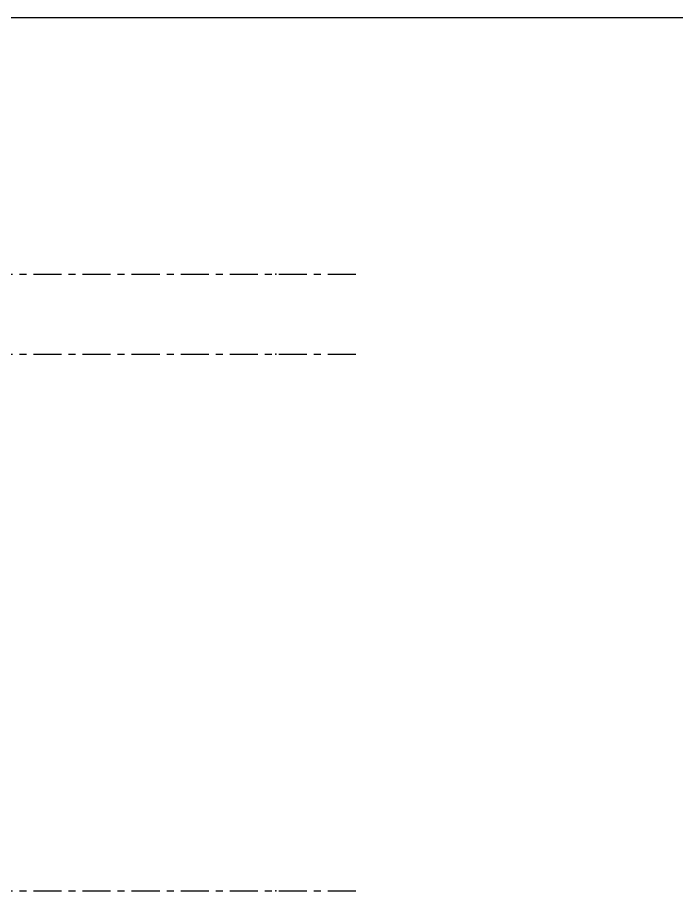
# Model space of a CAD drawing. Header units: millimetres. Extents: x 3774 to 718460, y -768339 to 192544.
# Drawn here: x 457990 to 462106, y -719322 to -713864 of the extents above; entities that cross this region are included whole.
import ezdxf

# ---------------------------------------------------------------- set-up
doc = ezdxf.new("R2010")
doc.units = ezdxf.units.MM
doc.linetypes.add('TA_GL_000.70000', pattern=[1.925, 0.7, -0.175, 0.175, -0.175, 0.7])
doc.layers.add('000 - 0_SYM_DWG_GRIDLINE_MAIN_COLOR_251', color=7, linetype='Continuous')
doc.layers.add('DIM', color=7, linetype='Continuous')
doc.styles.add('TA', font='', dxfattribs={"height": 4.5})
doc.styles.get('TA').set_extended_font_data('Cordia New')

# ---------------------------------------------------------------- blocks, each defined once
blk = doc.blocks.new('W-1-PP19-ST-ENT2_20260406-084955_STANDARD_PAPER_BLOCK')
at = {"layer": 'DIM', "color": 7}
blk.add_lwpolyline([(775, 0), (0, 0), (0, 443.999987), (775, 443.999987)], close=True, dxfattribs=at)
blk = doc.blocks.new('*U5908')
at = {"layer": '000 - 0_SYM_DWG_GRIDLINE_MAIN_COLOR_251', "color": 7, "linetype": 'ByBlock', "ltscale": 5}
blk.add_line((10, 0), (-471.24, 0), dxfattribs=at)
at = {"layer": '000 - 0_SYM_DWG_GRIDLINE_MAIN_COLOR_251', "color": 7}
blk.add_point((-461.24, 0), dxfattribs=at)
at = {"color": 7, "style": 'TA', "flags": 1}
blk.add_attdef('LOCATION', (6, -6), '', height=4.5, rotation=270, dxfattribs=at)
blk = doc.blocks.new('W-1-PP19-SE-ENT3_20260407-142507PP19_ENT3_ELE1_DIMS_2')
at = {"layer": '000 - 0_SYM_DWG_GRIDLINE_MAIN_COLOR_251', "color": 7, "linetype": 'TA_GL_000.70000', "xscale": 50.00000000000003, "yscale": 50.00000000000003, "zscale": 50.00000000000003, "rotation": 180}
for p in [(-12415.2, 118400), (-12415.2, 117900), (-12415.2, 114550)]:
    blk.add_blockref('*U5908', p, dxfattribs=at)

msp = doc.modelspace()

# ---------------------------------------------------------------- block references
at = {"color": 7}
msp.add_blockref('W-1-PP19-SE-ENT3_20260407-142507PP19_ENT3_ELE1_DIMS_2', (448956.051, -833866.64), dxfattribs=at)
at = {"layer": 'DIM', "color": 7, "xscale": 50, "yscale": 50, "zscale": 50}
msp.add_blockref('W-1-PP19-ST-ENT2_20260406-084955_STANDARD_PAPER_BLOCK', (431586.197, -736063.653), dxfattribs=at)

doc.saveas('drawing.dxf')
